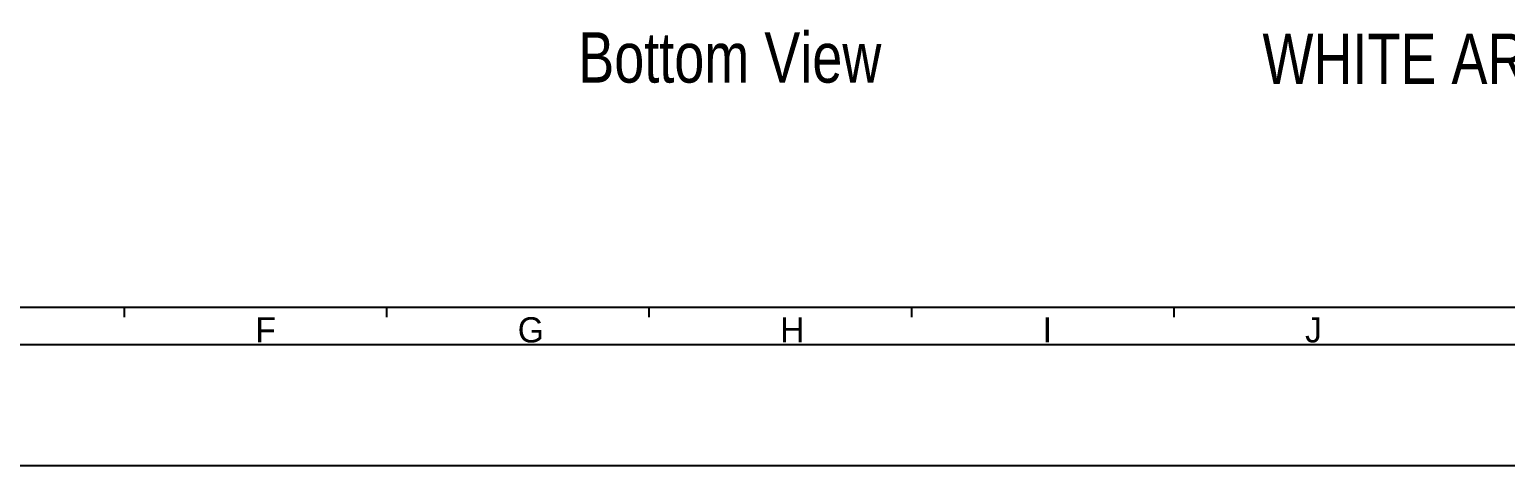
# Model space of a CAD drawing. Header units: millimetres. Extents: x 0 to 841, y 0 to 806.
# Drawn here: x 267.1 to 559.5, y 0 to 86.4 of the extents above; entities that cross this region are included whole.
import ezdxf

# ---------------------------------------------------------------- set-up
doc = ezdxf.new("R2010")
doc.units = ezdxf.units.MM
doc.header["$LTSCALE"] = 46.255
doc.layers.get('0').update_dxf_attribs({"linetype": 'CONTINUOUS'})
doc.layers.add('DETAIL', color=7, linetype='CONTINUOUS')
doc.styles.get("Standard").update_dxf_attribs({"font": 'txt', "width": 0.8})
doc.styles.add('TEXTSTYLE_2', font='txt')

msp = doc.modelspace()

# ---------------------------------------------------------------- linework, layer by layer
at = {"color": 4, "linetype": 'CONTINUOUS'}
for p, q in [((25.842, 31.385), (809.342, 31.385)), ((285.842, 31.385), (285.842, 29.385)), ((337.842, 31.385), (337.842, 29.385)), ((389.842, 31.385), (389.842, 29.385)), ((441.842, 31.385), (441.842, 29.385)), ((493.842, 31.385), (493.842, 29.385)), ((819.342, 23.885), (16.342, 23.885)), ((0, 0), (841, 0))]:
    msp.add_line(p, q, dxfattribs=at)

# ---------------------------------------------------------------- texts
at = {"color": 2, "linetype": 'CONTINUOUS', "char_height": 5, "width": 5, "attachment_point": 1, "line_spacing_factor": 0.9, "style": 'TEXTSTYLE_2'}
for s, insert in [('F', (311.842, 29.385)), ('G', (363.842, 29.385)), ('H', (415.842, 29.385)), ('I', (467.842, 29.385)), ('J', (519.842, 29.385))]:
    msp.add_mtext(s, dxfattribs=dict(at, insert=insert))
at = {"layer": 'DETAIL', "color": 2, "linetype": 'CONTINUOUS', "char_height": 10, "attachment_point": 1, "line_spacing_factor": 0.9}
for s, insert, width in [('Bottom View', (375.828, 85.882), 88), ('WHITE AREA H=0', (511.399, 85.604), 112)]:
    msp.add_mtext(s, dxfattribs=dict(at, insert=insert, width=width))

doc.saveas('drawing.dxf')
